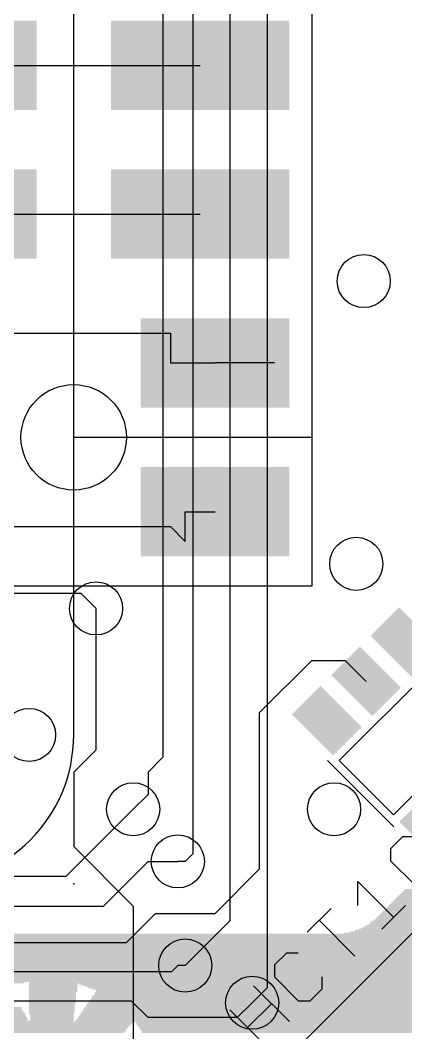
# Model space of a CAD drawing. Extents: x -40.8 to 40.8, y -42.1 to 43.9.
# Drawn here: x 10.52 to 17.1, y -27.94 to -10.66 of the extents above; entities that cross this region are included whole.
import ezdxf

# ---------------------------------------------------------------- set-up
doc = ezdxf.new("R2010")
doc.units = 0
for name, color, linetype in [('1', 22, 'CONTINUOUS'), ('16', 5, 'CONTINUOUS'), ('18', 82, 'CONTINUOUS'), ('20', 4, 'CONTINUOUS'), ('200', 2, 'CONTINUOUS'), ('21', 2, 'CONTINUOUS'), ('23', 2, 'CONTINUOUS'), ('27', 253, 'CONTINUOUS')]:
    doc.layers.add(name, color=color, linetype=linetype)

# ---------------------------------------------------------------- blocks, each defined once
blk = doc.blocks.new('RECT')
blk.add_solid([(-0.5, -0.5), (0.5, -0.5), (-0.5, 0.5), (0.5, 0.5)])
blk = doc.blocks.new('ROUNDV')
blk.add_circle((0, 0), 0.5)

msp = doc.modelspace()

# ---------------------------------------------------------------- linework, layer by layer
at = {"layer": '1'}
for p, q in [((9.271, -11.43), (13.589, -11.43)), ((9.271, -13.97), (13.589, -13.97)), ((9.017, -16.002), (13.081, -16.002)), ((13.081, -16.002), (13.081, -16.51)), ((13.081, -16.51), (13.843, -16.51)), ((14.859, -16.51), (13.843, -16.51)), ((13.335, -19.558), (13.335, -19.05)), ((13.335, -19.05), (13.843, -19.05)), ((9.271, -19.304), (13.081, -19.304)), ((13.081, -19.304), (13.335, -19.558)), ((11.557, -20.447), (4.445, -20.447)), ((11.557, -20.447), (11.811, -20.701)), ((14.605, -22.479), (15.494, -21.59)), ((15.494, -21.59), (16.0655, -21.59)), ((16.0655, -21.59), (16.4233, -21.9478)), ((14.605, -25.146), (14.605, -22.479)), ((11.303, -25.273), (12.446, -24.13)), ((11.938, -25.781), (12.7, -25.019)), ((12.7, -25.019), (13.208, -25.019)), ((13.843, -25.908), (14.605, -25.146)), ((4.699, -25.273), (11.303, -25.273)), ((4.445, -25.781), (11.938, -25.781)), ((12.331, -26.404), (12.827, -25.908)), ((12.827, -25.908), (13.843, -25.908)), ((3.475, -26.404), (12.331, -26.404)), ((13.101, -26.904), (3.475, -26.904)), ((13.208, -26.797), (13.101, -26.904)), ((13.335, -26.797), (13.208, -26.797)), ((12.418, -27.404), (3.475, -27.404)), ((12.7, -27.686), (12.418, -27.404)), ((14.478, -27.432), (14.224, -27.686)), ((14.224, -27.686), (12.7, -27.686))]:
    msp.add_line(p, q, dxfattribs=at)
at = {"layer": '16'}
for p, q in [((12.954, -1.524), (12.954, -23.241)), ((13.462, -2.667), (13.462, -24.892)), ((14.097, -5.842), (14.097, -26.035)), ((14.732, -6.604), (14.732, -27.178)), ((11.811, -23.114), (11.811, -20.701)), ((11.811, -23.114), (11.43, -23.495)), ((12.954, -23.241), (12.7, -23.495)), ((11.43, -23.495), (11.43, -24.765)), ((12.7, -23.495), (12.7, -23.876)), ((12.7, -23.876), (12.446, -24.13)), ((11.43, -24.765), (12.446, -25.781)), ((13.335, -25.019), (13.208, -25.019)), ((13.462, -24.892), (13.335, -25.019)), ((12.446, -25.781), (12.446, -30.353)), ((14.097, -26.035), (13.335, -26.797)), ((14.732, -27.178), (14.478, -27.432))]:
    msp.add_line(p, q, dxfattribs=at)
at = {"layer": '20'}
msp.add_circle((11.43, -17.78), 0.9, dxfattribs=at)
at = {"layer": '21'}
for p, q in [((11.43, -22.86), (11.43, 22.86)), ((15.494, 20.32), (15.494, -17.78)), ((11.43, -20.32), (11.43, -17.78)), ((11.43, -17.78), (15.494, -17.78)), ((15.494, -17.78), (15.494, -20.32)), ((11.43, -20.32), (7.366, -20.32)), ((15.494, -20.32), (11.43, -20.32)), ((15.9637, -23.2984), (17.7668, -21.4953)), ((21.6281, -21.8235), (14.2035, -29.2481)), ((16.4233, -21.9478), (16.4163, -21.9408)), ((18.6931, -22.4216), (16.89, -24.2247)), ((16.8971, -24.4298), (15.7657, -23.2984)), ((16.89, -24.2247), (15.9637, -23.2984))]:
    msp.add_line(p, q, dxfattribs=at)
msp.add_arc((8.89, -22.86), 2.54, 270, 0, dxfattribs=at)
at = {"layer": '23'}
msp.add_point((11.43, -25.4), dxfattribs=at)
at = {"layer": '27'}
for p, q in [((17.0457, -24.5993), (16.842, -24.8031)), ((17.2494, -24.5993), (17.0457, -24.5993)), ((16.842, -24.8031), (16.842, -25.0068)), ((16.842, -25.0068), (17.2494, -25.4142)), ((16.2823, -25.7702), (16.2823, -25.3627)), ((16.2823, -25.3627), (16.8935, -25.9739)), ((15.4171, -26.2279), (15.8245, -25.8205)), ((16.6898, -26.1776), (17.0972, -25.7702)), ((16.232, -26.6354), (15.6208, -26.0242)), ((15.0612, -26.5839), (14.8574, -26.7876)), ((15.2649, -26.5839), (15.0612, -26.5839)), ((14.8574, -26.7876), (14.8574, -26.9913)), ((14.8574, -26.9913), (15.2649, -27.3988)), ((15.6723, -27.1951), (15.6723, -26.9913)), ((14.5015, -27.1435), (15.1127, -27.7547)), ((15.4686, -27.3988), (15.6723, -27.1951)), ((14.3997, -27.8566), (14.8071, -27.4491)), ((15.2649, -27.3988), (15.4686, -27.3988)), ((14.7053, -28.1622), (14.0941, -27.551))]:
    msp.add_line(p, q, dxfattribs=at)

# ---------------------------------------------------------------- block references
at = {"layer": '1', "xscale": 3.048, "yscale": 1.524}
for p in [(9.271, -11.43), (9.271, -13.97)]:
    msp.add_blockref('RECT', p, dxfattribs=at)
at = {"layer": '1'}
for p, xscale, yscale, rotation in [((13.589, -11.43), 3.048, 1.524, 180), ((13.589, -13.97), 3.048, 1.524, 180), ((13.843, -16.51), 2.54, 1.524, 180), ((13.843, -19.05), 2.54, 1.524, 180), ((17.0951, -21.2761), 0.69, 0.99, 225), ((16.4233, -21.9478), 0.69, 0.99, 225), ((15.7516, -22.6196), 0.69, 0.99, 225), ((17.583, -24.451), 0.69, 0.99, 225)]:
    msp.add_blockref('RECT', p, dxfattribs=dict(at, xscale=xscale, yscale=yscale, rotation=rotation))
at = {"layer": '18', "xscale": 0.9064, "yscale": 0.9064}
for p in [(16.383, -15.113), (16.383, -15.113), (16.256, -19.939), (16.256, -19.939), (11.811, -20.701), (11.811, -20.701), (10.668, -22.86), (10.668, -22.86), (12.446, -24.13), (12.446, -24.13), (15.875, -24.13), (15.875, -24.13), (13.208, -25.019), (13.208, -25.019), (13.335, -26.797), (13.335, -26.797), (14.478, -27.432), (14.478, -27.432)]:
    msp.add_blockref('ROUNDV', p, dxfattribs=at)
at = {"layer": '200', "yscale": 0.0212}
for p, xscale in [((19.7792, -25.5881), 5.5677), ((19.7898, -25.567), 5.5465), ((19.7898, -25.5458), 5.5042), ((19.8004, -25.5246), 5.4831), ((19.811, -25.5034), 5.4619), ((19.7686, -25.7575), 5.8852), ((19.7686, -25.7363), 5.843), ((19.7686, -25.7151), 5.8006), ((19.7686, -25.694), 5.7582), ((19.7686, -25.6728), 5.7159), ((19.7686, -25.6516), 5.6736), ((19.7686, -25.6305), 5.6312), ((19.7792, -25.6093), 5.61), ((19.7686, -25.9268), 6.224), ((19.7686, -25.9057), 6.1816), ((19.7686, -25.8845), 6.1393), ((19.7686, -25.8633), 6.097), ((19.7686, -25.8422), 6.0546), ((19.7686, -25.821), 6.0122), ((19.7686, -25.7998), 5.97), ((19.7686, -25.7787), 5.9276), ((19.758, -26.0962), 6.5838), ((19.758, -26.075), 6.5416), ((19.758, -26.0539), 6.4992), ((19.7686, -26.0327), 6.4356), ((19.7686, -26.0115), 6.3934), ((19.7686, -25.9904), 6.351), ((19.7686, -25.9692), 6.3086), ((19.7686, -25.948), 6.2664), ((14.1903, -26.2656), 18.058), ((19.6204, -26.2444), 7.1554), ((19.6628, -26.2232), 7.0285), ((19.6945, -26.2021), 6.9226), ((19.7157, -26.1809), 6.8379), ((19.7263, -26.1597), 6.7744), ((19.7369, -26.1385), 6.7109), ((19.7474, -26.1174), 6.6474), ((14.0739, -26.4349), 18.6296), ((14.0739, -26.4138), 18.5873), ((14.0845, -26.3926), 18.5237), ((14.0951, -26.3714), 18.4603), ((14.1057, -26.3502), 18.3967), ((14.1162, -26.3291), 18.3332), ((14.1374, -26.3079), 18.2485), ((14.1585, -26.2867), 18.1639), ((14.0633, -26.6255), 19.0318), ((14.0633, -26.6043), 18.9895), ((14.0633, -26.5831), 18.9472), ((14.0633, -26.5619), 18.9048), ((14.0633, -26.5408), 18.8625), ((14.0633, -26.5196), 18.8201), ((14.0633, -26.4984), 18.7778), ((14.0633, -26.4773), 18.7354), ((14.0739, -26.4561), 18.6719), ((14.0845, -26.7313), 19.2011), ((14.0739, -26.689), 19.1377), ((14.0845, -26.7101), 19.1589), ((14.0739, -26.6678), 19.0953), ((14.0739, -26.6466), 19.053), ((16.5719, -26.7525), 14.2686), ((16.6249, -26.7736), 14.2051), ((16.6778, -26.7948), 14.1416), ((16.7095, -26.816), 14.1204), ((16.7413, -26.8372), 14.0992), ((16.7731, -26.8583), 14.0781), ((16.7942, -26.8795), 14.078), ((16.826, -26.9007), 14.0569), ((16.8471, -26.9218), 14.0569), ((16.8683, -26.943), 14.0568), ((16.8895, -26.9642), 14.0569), ((16.9107, -26.9853), 14.0569), ((16.9319, -27.0065), 14.0569), ((16.953, -27.0277), 14.0569), ((16.9742, -27.0489), 14.0569), ((16.9848, -27.07), 14.0781), ((10.2739, -27.0912), 0.6139), ((17.3552, -27.0912), 13.3794), ((11.0783, -27.1124), 0.8256), ((11.0783, -27.1335), 0.8256), ((17.7892, -27.1124), 12.5538), ((17.8316, -27.1335), 12.5115), ((11.0783, -27.1547), 0.8256), ((11.0783, -27.1759), 0.8256), ((11.0783, -27.197), 0.8256), ((11.0783, -27.2182), 0.8256), ((11.0783, -27.2394), 0.8256), ((11.0678, -27.2606), 0.8045), ((11.0678, -27.2817), 0.8045), ((11.0678, -27.3029), 0.8045), ((17.8739, -27.1547), 12.4691), ((17.9057, -27.1759), 12.4479), ((17.948, -27.197), 12.4056), ((18.0114, -27.3029), 12.4903), ((18.0009, -27.2606), 12.4268), ((18.0115, -27.2817), 12.448), ((17.9903, -27.2182), 12.3633), ((18.0009, -27.2394), 12.3844), ((11.0678, -27.3241), 0.8045), ((11.0678, -27.3452), 0.8045), ((11.0678, -27.3664), 0.8045), ((11.0678, -27.3876), 0.8045), ((11.0678, -27.4087), 0.8045), ((11.0678, -27.4299), 0.8045), ((11.0572, -27.4511), 0.7833), ((11.0572, -27.4723), 0.7833), ((18.0327, -27.4723), 12.7867), ((18.0327, -27.4511), 12.7443), ((18.0327, -27.4299), 12.702), ((18.0221, -27.3876), 12.6385), ((18.0327, -27.4087), 12.6597), ((18.0221, -27.3664), 12.5961), ((18.0115, -27.3241), 12.5326), ((18.0221, -27.3452), 12.5538), ((10.3162, -27.5146), 0.4446), ((10.3162, -27.5358), 0.4446), ((10.3268, -27.5569), 0.4657), ((10.3268, -27.5781), 0.4657), ((10.3586, -27.6628), 0.5293), ((10.3374, -27.5993), 0.4869), ((10.348, -27.6204), 0.5081), ((10.348, -27.6416), 0.5081), ((11.0465, -27.6204), 0.7621), ((11.0572, -27.4934), 0.7833), ((11.0572, -27.5146), 0.7833), ((11.0572, -27.5358), 0.7833), ((11.0572, -27.5569), 0.7833), ((11.0572, -27.5781), 0.7833), ((11.0572, -27.5993), 0.7833), ((11.0572, -27.6416), 0.7409), ((11.0572, -27.6628), 0.7409), ((18.0644, -27.6628), 13.1042), ((18.0645, -27.6416), 13.0619), ((18.0538, -27.5993), 12.9984), ((18.0644, -27.6204), 13.0196), ((18.0538, -27.5781), 12.956), ((18.0433, -27.5358), 12.8925), ((18.0539, -27.5569), 12.9137), ((18.0432, -27.5146), 12.8502), ((18.0433, -27.4934), 12.8079), ((11.2054, -27.8321), 2.3499), ((11.2371, -27.7898), 2.371), ((11.2265, -27.811), 2.3498), ((10.7501, -27.7475), 1.3549), ((10.7501, -27.7686), 1.3549), ((10.3585, -27.7051), 0.5716), ((10.3585, -27.7263), 0.5716), ((10.3586, -27.684), 0.5293), ((11.0572, -27.684), 0.7409), ((11.0572, -27.7051), 0.7409), ((11.0572, -27.7263), 0.7409), ((11.9463, -27.7686), 0.995), ((15.7993, -27.7475), 8.7009), ((15.831, -27.7263), 8.722), ((15.8627, -27.7051), 8.7432), ((18.075, -27.684), 13.1254), ((16.3073, -27.7686), 7.6424), ((16.3073, -27.7898), 7.6), ((16.3073, -27.811), 7.6), ((16.3073, -27.8321), 7.5576), ((11.1418, -27.938), 2.3075), ((11.163, -27.8957), 2.3076), ((11.163, -27.9168), 2.3076), ((11.1948, -27.8533), 2.3287), ((11.1842, -27.8745), 2.3075), ((16.3178, -27.8533), 7.5365), ((16.3073, -27.8745), 7.5154), ((16.3179, -27.8957), 7.4942), ((16.3285, -27.9168), 7.473), ((16.3285, -27.938), 7.473)]:
    msp.add_blockref('RECT', p, dxfattribs=dict(at, xscale=xscale))

doc.saveas('drawing.dxf')
